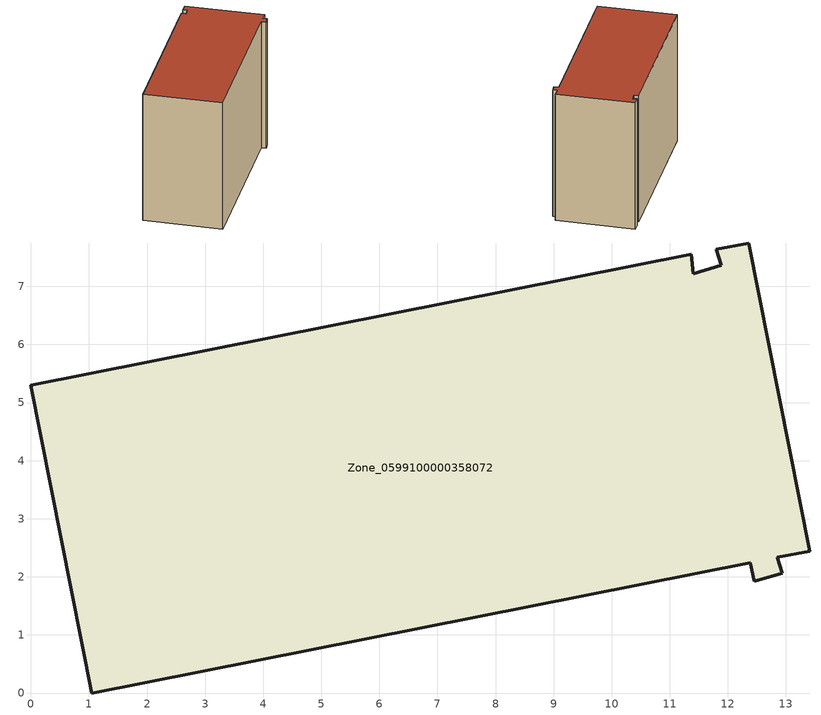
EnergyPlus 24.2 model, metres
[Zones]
Zone_0599100000358072
 floor ground (C_G): 12.85,2.33 12.93,2.06 12.45,1.92 12.38,2.24 1.05,0 0,5.3 11.37,7.55 11.4,7.22 11.88,7.36 11.8,7.64 12.36,7.75 13.41,2.44 z0
 wall outside (C_F): 1.05,0 12.38,2.24 12.45,1.92 12.93,2.06 12.85,2.33 13.41,2.44 12.36,7.75 11.8,7.64 11.88,7.36 11.4,7.22 11.37,7.55 0,5.3 1.05,0 z0:9.45
 roof outside (C_R): 11.37,7.55 0,5.3 1.05,0 12.38,2.24 12.45,1.92 12.93,2.06 12.85,2.33 13.41,2.44 12.36,7.75 11.8,7.64 11.88,7.36 11.4,7.22 z9.45
[BUILDING]
Pand.0599100000358072: North Axis=0; Terrain=City; Loads Convergence Tolerance Value=0.04; Temperature Convergence Tolerance Value=0.4; Solar Distribution=FullExterior; Maximum Number of Warmup Days=25; Minimum Number of Warmup Days=1
[Site:Location]
Rotterdam.The.Hague.AP_ZH_NLD Design_Conditions: Latitude=51.96; Longitude=4.45; Time Zone=1; Elevation=-4.5
[SITE:GROUNDTEMPERATURE:BUILDINGSURFACE]
18, 18, 18, 18, 18, 18, 18, 18, 18, 18, 18, 18
[MATERIAL] Thermal Absorptance=0.9; Solar Absorptance=0.7; Visible Absorptance=0.7
Name | Roughness | Thickness | Conductivity | Density | Specific Heat
G.TI.1992-2005 | MediumSmooth | 0.15 | 0.06 | 540 | 1210
F.TI.1992-2005 | Rough | 0.3 | 0.12 | 1920 | 840
R.TI.1992-2005 | MediumRough | 0.2 | 0.08 | 1500 | 1000
[CONSTRUCTION]
C_G: G.TI.1992-2005
C_F: F.TI.1992-2005
C_R: R.TI.1992-2005
[ZONE]
Zone_0599100000358072: Type=1; Multiplier=1; Ceiling Height=Autocalculate; Volume=Autocalculate; Floor Area=autocalculate; Part of Total Floor Area=Yes
[ZONEINFILTRATION:DESIGNFLOWRATE]
Infil_Zone_0599100000358072: Zone or ZoneList or Space or SpaceList=Zone_0599100000358072; Schedule=AlwaysOn; Design Flow Rate Calculation Method=Flow/Area; Flow Rate per Floor Area=0.0015; Constant Term Coefficient=1; Temperature Term Coefficient=0; Velocity Term Coefficient=0; Velocity Squared Term Coefficient=0
[HVACTEMPLATE:ZONE:IDEALLOADSAIRSYSTEM]
Zone_0599100000358072: Maximum Heating Supply Air Temperature=50; Minimum Cooling Supply Air Temperature=13; Maximum Heating Supply Air Humidity Ratio=0.0156; Minimum Cooling Supply Air Humidity Ratio=0.0077; Heating Limit=NoLimit; Cooling Limit=NoLimit; Dehumidification Control Type=ConstantSensibleHeatRatio; Cooling Sensible Heat Ratio=0.7; Dehumidification Setpoint=60; Humidification Control Type=None; Humidification Setpoint=30; Outdoor Air Method=None; Outdoor Air Flow Rate per Person=0.00944; Outdoor Air Flow Rate per Zone Floor Area=0; Outdoor Air Flow Rate per Zone=0; Demand Controlled Ventilation Type=None; Outdoor Air Economizer Type=NoEconomizer; Heat Recovery Type=None; Sensible Heat Recovery Effectiveness=0.7; Latent Heat Recovery Effectiveness=0.65
[ZONECONTROL:THERMOSTAT]
ThermostatControl_Zone_0599100000358072: Zone or ZoneList=Zone_0599100000358072; Control Type Schedule=DualSetpointControlType; Control 1=Thermostat_Zone_0599100000358072; Temperature Difference Between Cutout And Setpoint=0
[THERMOSTATSETPOINT:DUALSETPOINT]
Thermostat_Zone_0599100000358072: Heating Setpoint Temperature Schedule=HeatingSetpoint_Zone_0599100000358072; Cooling Setpoint Temperature Schedule=CoolingSetpoint_Zone_0599100000358072
[SCHEDULE:COMPACT]
HeatingSetpoint_Zone_0599100000358072: Through: 12/31, For: AllDays, Until: 24:00, 21
CoolingSetpoint_Zone_0599100000358072: Through: 12/31, For: AllDays, Until: 24:00, 24
DualSetpointControlType: Through: 12/31, For: AllDays, Until: 24:00, 4
AlwaysOn: Through: 12/31, For: AllDays, Until: 24:00, 1
